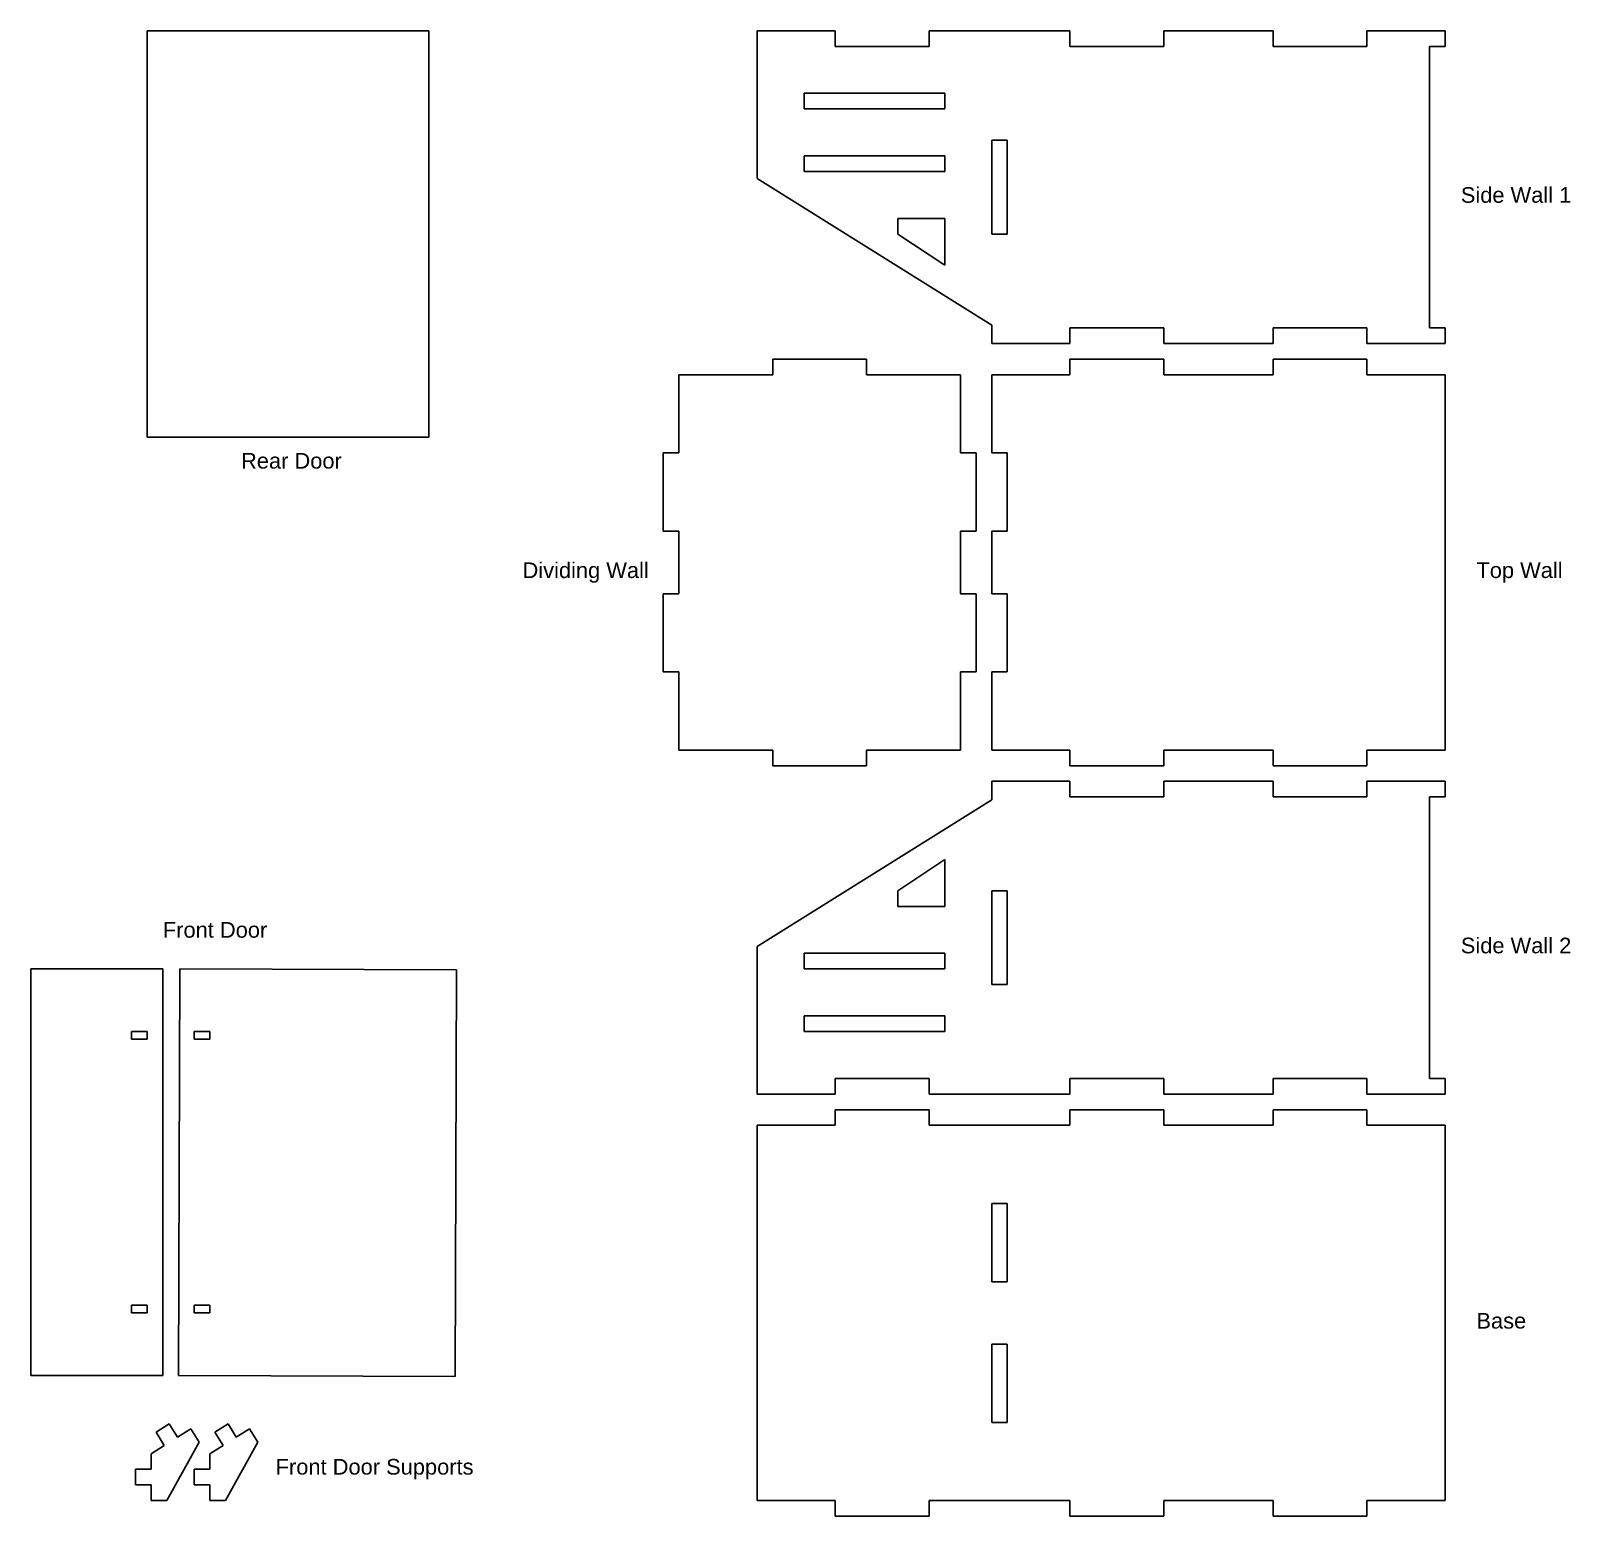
# Model space of a CAD drawing. Header units: millimetres. Extents: x 2516 to 3500, y 1640 to 2590.
import ezdxf

# ---------------------------------------------------------------- set-up
doc = ezdxf.new("R2010")
doc.units = ezdxf.units.MM
doc.styles.get("Standard").update_dxf_attribs({"font": 'arial.ttf'})

msp = doc.modelspace()

# ---------------------------------------------------------------- linework, layer by layer
for p, q in [((2770, 2590), (2590, 2590)), ((2590, 2590), (2590, 2330)), ((2770, 2330), (2770, 2590)), ((2980, 2590), (2980, 2495.54)), ((3030, 2590), (2980, 2590)), ((3030, 2580), (3030, 2590)), ((3180, 2590), (3090, 2590)), ((3090, 2590), (3090, 2580)), ((3180, 2580), (3180, 2590)), ((3310, 2590), (3240, 2590)), ((3240, 2590), (3240, 2580)), ((3310, 2580), (3310, 2590)), ((3420, 2590), (3370, 2590)), ((3370, 2590), (3370, 2580)), ((3420, 2590), (3420, 2580)), ((3090, 2580), (3030, 2580)), ((3240, 2580), (3180, 2580)), ((3370, 2580), (3310, 2580)), ((3410, 2400), (3410, 2580)), ((3410, 2580), (3420, 2580)), ((3010, 2550), (3100, 2550)), ((3010, 2540), (3010, 2550)), ((3100, 2550), (3100, 2540)), ((3100, 2540), (3010, 2540)), ((3130, 2460), (3130, 2520)), ((3130, 2520), (3140, 2520)), ((3140, 2520), (3140, 2460)), ((3010, 2510), (3010, 2500)), ((3100, 2510), (3010, 2510)), ((3100, 2500), (3100, 2510)), ((3130, 2401.79), (2980, 2495.54)), ((3010, 2500), (3100, 2500)), ((3100, 2470), (3070, 2470)), ((3070, 2470), (3070, 2460)), ((3100, 2440), (3100, 2470)), ((3070, 2460), (3100, 2440)), ((3140, 2460), (3130, 2460)), ((3130, 2390), (3130, 2401.79)), ((3180, 2390), (3180, 2400)), ((3180, 2400), (3240, 2400)), ((3240, 2400), (3240, 2390)), ((3310, 2400), (3370, 2400)), ((3310, 2400), (3310, 2390)), ((3370, 2400), (3370, 2390)), ((3410, 2400), (3420, 2400)), ((3420, 2390), (3419.98, 2400)), ((3130, 2390), (3180, 2390)), ((3240, 2390), (3310, 2390)), ((3370, 2390), (3420, 2390)), ((2990, 2370), (2990, 2380)), ((2990, 2380), (3050, 2380)), ((3050, 2380), (3050, 2370)), ((3240, 2380), (3180, 2380)), ((3180, 2380), (3180, 2370)), ((3240, 2370), (3240, 2380)), ((3370, 2380), (3310, 2380)), ((3310, 2380), (3310, 2370)), ((3370, 2370), (3370, 2380)), ((2930, 2370), (2930, 2320)), ((2930, 2370), (2990, 2370)), ((3050, 2370), (3110, 2370)), ((3110, 2320), (3110, 2370)), ((3180, 2370), (3130, 2370)), ((3130, 2320), (3130, 2370)), ((3310, 2370), (3240, 2370)), ((3420, 2370), (3370, 2370)), ((3420, 2130), (3420, 2370)), ((2590, 2330), (2770, 2330)), ((2930, 2320), (2920, 2320)), ((2920, 2320), (2920, 2270)), ((3120, 2320), (3110, 2320)), ((3120, 2270), (3120, 2320)), ((3130, 2320), (3140, 2320)), ((3140, 2320), (3140, 2270)), ((2920, 2270), (2930, 2270)), ((2930, 2270), (2930, 2230)), ((3110, 2230), (3110, 2270)), ((3110, 2270), (3120, 2270)), ((3140, 2270), (3130, 2270)), ((3130, 2270), (3130, 2230)), ((2930, 2230), (2920, 2230)), ((2920, 2230), (2920, 2180)), ((3120, 2230), (3110, 2230)), ((3120, 2180), (3120, 2230)), ((3130, 2230), (3140, 2230)), ((3140, 2230), (3140, 2180)), ((2920, 2180), (2930, 2180)), ((2930, 2180), (2930, 2130)), ((3110, 2130), (3110, 2180)), ((3110, 2180), (3120, 2180)), ((3140, 2180), (3130, 2180)), ((3130, 2130), (3130, 2180)), ((2930, 2130), (2990, 2130)), ((2990, 2130), (2990, 2120)), ((3050, 2120), (3050, 2130)), ((3050, 2130), (3110, 2130)), ((3130, 2130), (3180, 2130)), ((3180, 2130), (3180, 2120)), ((3240, 2120), (3240, 2130)), ((3240, 2130), (3310, 2130)), ((3310, 2130), (3310, 2120)), ((3370, 2120), (3370, 2130)), ((3370, 2130), (3420, 2130)), ((2990, 2120), (3050, 2120)), ((3180, 2120), (3240, 2120)), ((3310, 2120), (3370, 2120)), ((3130, 2110), (3180, 2110)), ((3130, 2110), (3130, 2098.21)), ((3180, 2110), (3180, 2100)), ((3240, 2110), (3310, 2110)), ((3240, 2100), (3240, 2110)), ((3310, 2100), (3310, 2110)), ((3370, 2110), (3420, 2110)), ((3370, 2100), (3370, 2110)), ((3420, 2110), (3419.98, 2100)), ((3130, 2098.21), (2980, 2004.46)), ((3180, 2100), (3240, 2100)), ((3310, 2100), (3370, 2100)), ((3410, 2100), (3410, 1920)), ((3410, 2100), (3420, 2100)), ((3070, 2040), (3100, 2060)), ((3100, 2060), (3100, 2030)), ((3070, 2030), (3070, 2040)), ((3130, 2040), (3140, 2040)), ((3130, 1980), (3130, 2040)), ((3140, 2040), (3140, 1980)), ((3100, 2030), (3070, 2030)), ((2980, 1910), (2980, 2004.46)), ((3010, 1990), (3010, 2000)), ((3010, 2000), (3100, 2000)), ((3100, 2000), (3100, 1990)), ((2515.54, 1730), (2515.54, 1990)), ((2600, 1990), (2515.54, 1990)), ((2600, 1990), (2600, 1730)), ((2610, 1730), (2610.84, 1990)), ((2610.84, 1990), (2787.73, 1989.43)), ((2786.89, 1729.43), (2787.73, 1989.43)), ((3100, 1990), (3010, 1990)), ((3140, 1980), (3130, 1980)), ((3100, 1960), (3010, 1960)), ((3010, 1960), (3010, 1950)), ((3100, 1950), (3100, 1960)), ((2580, 1950), (2590, 1950)), ((2580, 1945), (2580, 1950)), ((2590, 1950), (2590, 1945)), ((2620, 1950), (2630, 1950)), ((2620, 1945), (2620, 1950)), ((2630, 1950), (2630, 1945)), ((3010, 1950), (3100, 1950)), ((2590, 1945), (2580, 1945)), ((2630, 1945), (2620, 1945)), ((3090, 1920), (3030, 1920)), ((3030, 1920), (3030, 1910)), ((3090, 1910), (3090, 1920)), ((3240, 1920), (3180, 1920)), ((3180, 1920), (3180, 1910)), ((3240, 1910), (3240, 1920)), ((3370, 1920), (3310, 1920)), ((3310, 1920), (3310, 1910)), ((3370, 1910), (3370, 1920)), ((3410, 1920), (3420, 1920)), ((3420, 1910), (3420, 1920)), ((3030, 1910), (2980, 1910)), ((3180, 1910), (3090, 1910)), ((3310, 1910), (3240, 1910)), ((3420, 1910), (3370, 1910)), ((3090, 1900), (3030, 1900)), ((3030, 1900), (3030, 1890)), ((3090, 1890), (3090, 1900)), ((3240, 1900), (3180, 1900)), ((3180, 1900), (3180, 1890)), ((3240, 1890), (3240, 1900)), ((3370, 1900), (3310, 1900)), ((3310, 1900), (3310, 1890)), ((3370, 1890), (3370, 1900)), ((3030, 1890), (2980, 1890)), ((2980, 1890), (2980, 1650)), ((3180, 1890), (3090, 1890)), ((3310, 1890), (3240, 1890)), ((3420, 1890), (3370, 1890)), ((3420, 1650), (3420, 1890)), ((3130, 1840), (3130, 1790)), ((3140, 1840), (3130, 1840)), ((3140, 1790), (3140, 1840)), ((3130, 1790), (3140, 1790)), ((2590, 1775), (2580, 1775)), ((2580, 1775), (2580, 1770)), ((2590, 1770), (2590, 1775)), ((2630, 1775), (2620, 1775)), ((2620, 1775), (2620, 1770)), ((2630, 1770), (2630, 1775)), ((2580, 1770), (2590, 1770)), ((2620, 1770), (2630, 1770)), ((3130, 1700), (3130, 1750)), ((3130, 1750), (3140, 1750)), ((3140, 1750), (3140, 1700)), ((2600, 1730), (2515.54, 1730)), ((2610, 1730), (2786.89, 1729.43)), ((2604.11, 1699.08), (2595.63, 1693.78)), ((2595.63, 1693.78), (2600.93, 1685.3)), ((2609.41, 1690.6), (2604.11, 1699.08)), ((2617.89, 1695.9), (2609.41, 1690.6)), ((2617.89, 1695.9), (2623.19, 1687.42)), ((2641.66, 1699.08), (2633.18, 1693.78)), ((2633.18, 1693.78), (2638.48, 1685.3)), ((2646.96, 1690.6), (2641.66, 1699.08)), ((2655.44, 1695.9), (2646.96, 1690.6)), ((2655.44, 1695.9), (2660.74, 1687.42)), ((3140, 1700), (3130, 1700)), ((2600.93, 1685.3), (2592.45, 1680)), ((2602.45, 1650), (2623.19, 1687.42)), ((2638.48, 1685.3), (2630, 1680)), ((2640, 1650), (2660.74, 1687.42)), ((2592.45, 1670), (2592.45, 1680)), ((2630, 1670), (2630, 1680)), ((2582.45, 1660), (2582.45, 1670)), ((2582.45, 1670), (2592.45, 1670)), ((2620, 1660), (2620, 1670)), ((2620, 1670), (2630, 1670)), ((2592.45, 1660), (2582.45, 1660)), ((2592.45, 1650), (2592.45, 1660)), ((2630, 1660), (2620, 1660)), ((2630, 1650), (2630, 1660)), ((2592.45, 1650), (2602.45, 1650)), ((2630, 1650), (2640, 1650)), ((2980, 1650), (3030, 1650)), ((3030, 1650), (3030, 1640)), ((3090, 1640), (3090, 1650)), ((3090, 1650), (3180, 1650)), ((3180, 1650), (3180, 1640)), ((3240, 1640), (3240, 1650)), ((3240, 1650), (3310, 1650)), ((3310, 1650), (3310, 1640)), ((3370, 1640), (3370, 1650)), ((3370, 1650), (3420, 1650)), ((3030, 1640), (3090, 1640)), ((3180, 1640), (3240, 1640)), ((3310, 1640), (3370, 1640))]:
    msp.add_line(p, q)

# ---------------------------------------------------------------- texts
for s, p in [('Side Wall 1', (3430, 2480)), ('Rear Door', (2650, 2310)), ('Dividing Wall', (2830, 2240)), ('Top Wall', (3440, 2240)), ('Front Door', (2600, 2010)), ('Side Wall 2', (3430, 2000)), ('Base', (3440, 1760)), ('Front Door Supports', (2672.12, 1666.61))]:
    msp.add_text(s, height=10).set_placement(p)

doc.saveas('drawing.dxf')
